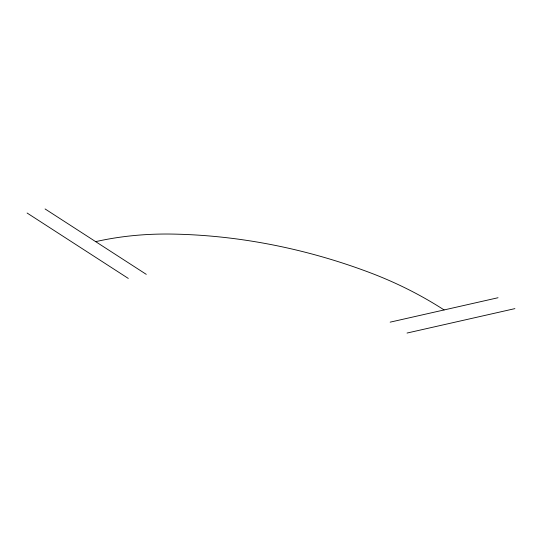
<?xml version="1.0" encoding="UTF-8"?>
<svg xmlns="http://www.w3.org/2000/svg" width="542" height="542" viewBox="0 0 542 542"><rect width="100%" height="100%" fill="white"/><g stroke="black" fill="none" stroke-linecap="round" stroke-linejoin="round"><path stroke-width="0.81" d="M390.165 322.151L498.037 297.734M407.035 333.052L514.9 308.628M45.081 208.948L146.265 274.347M27.1 213.02L128.291 278.419M444.101 309.943A289.164 206.949 18.5 0 0 370.471 272.863A436.845 312.646 18.5 0 0 172.62 234.083A289.164 206.949 18.5 0 0 95.67 241.651"/></g></svg>
